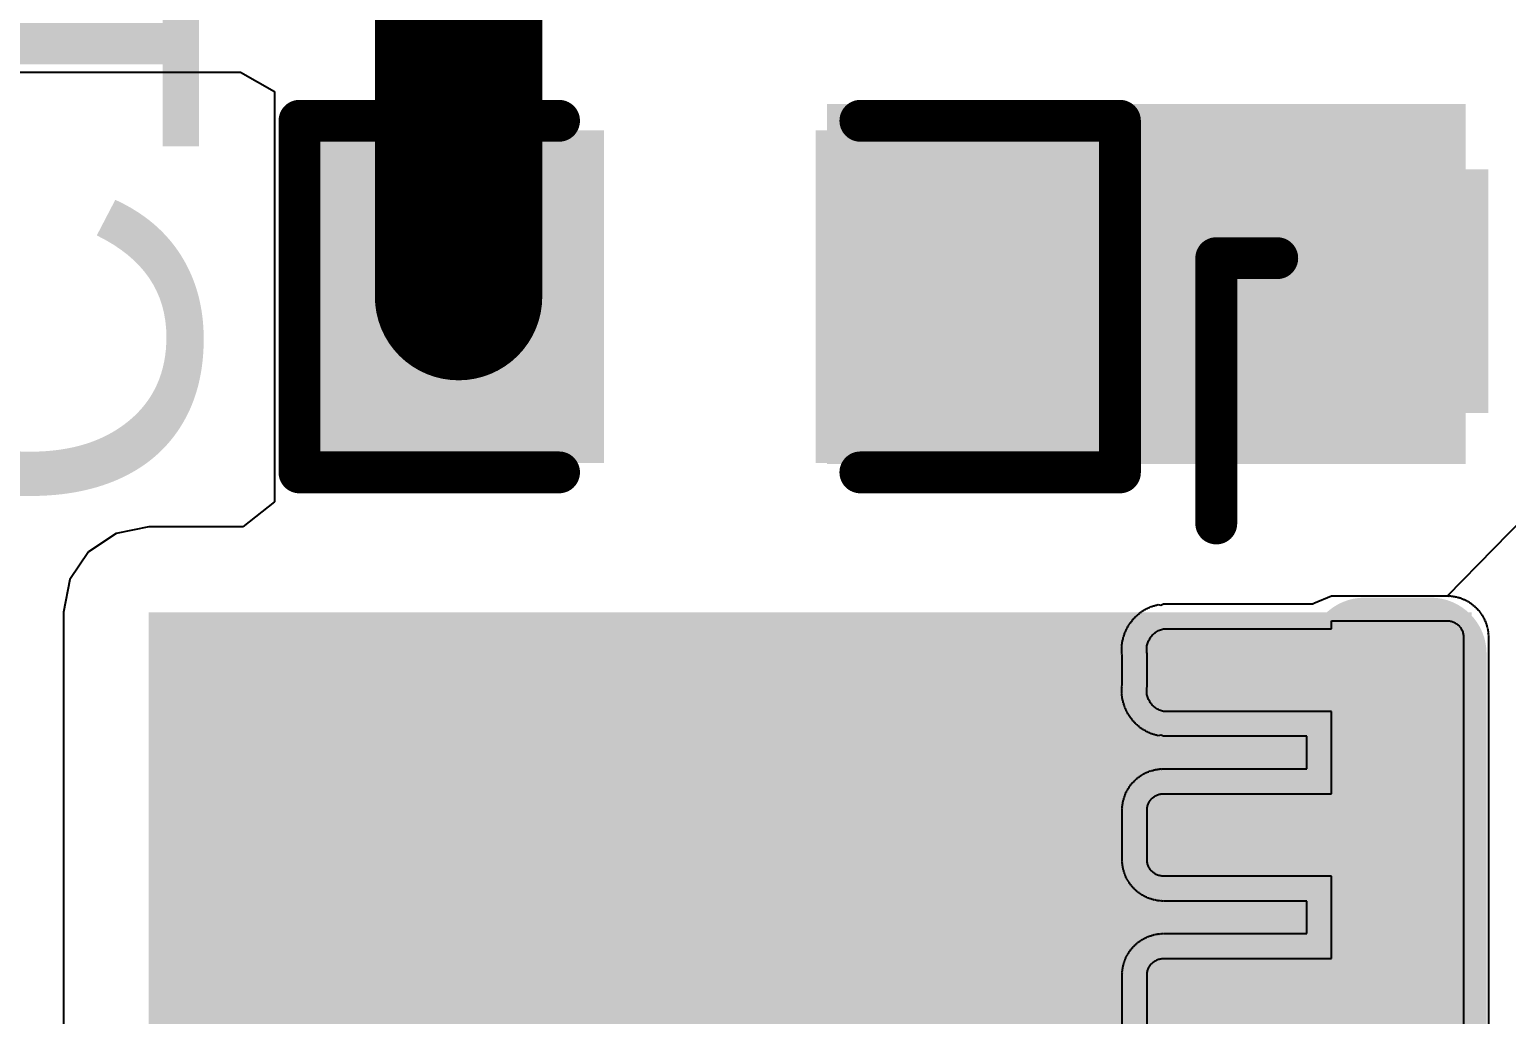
# Model space of a CAD drawing. Header units: millimetres. Extents: x 0 to 5381, y 0 to 5431.
# Drawn here: x 76.397 to 80.878, y 19.742 to 22.731 of the extents above; entities that cross this region are included whole.
import ezdxf

# ---------------------------------------------------------------- set-up
doc = ezdxf.new("R2010")
doc.units = ezdxf.units.MM
for name, color, linetype in [('TopLayer', 1, 'Continuous'), ('TopOverlay', 2, 'Continuous'), ('TopPaste', 8, 'Continuous'), ('TopSolder', 216, 'Continuous')]:
    doc.layers.add(name, color=color, linetype=linetype)
doc.styles.add('Arial', font='', dxfattribs={"height": 0.2})
doc.styles.get('Arial').set_extended_font_data('Arial')

# ---------------------------------------------------------------- blocks, each defined once
blk = doc.blocks.new('10_VQFN_HR__3_3__5')
at = {"layer": 'TopLayer'}
h = blk.add_hatch(color=1, dxfattribs=at)
edge = h.paths.add_edge_path()
edge.add_arc((1.075, -0.3), 0.1, 180, 270)
edge.add_line((1.075, -0.4), (1.275, -0.4))
edge.add_arc((1.275, -0.3), 0.1, 270, 360)
edge.add_line((1.375, -0.3), (1.375, 1.6))
edge.add_arc((1.275, 1.6), 0.1, 0, 90)
edge.add_line((1.275, 1.7), (1.075, 1.7))
edge.add_arc((1.075, 1.6), 0.1, 90, 180)
edge.add_line((0.975, 1.6), (0.975, -0.3))
blk.add_hatch(color=1, dxfattribs=at).paths.add_polyline_path([(0.97, -1.7), (0.97, -1.1), (1.22, -1.1), (1.22, -1.7)])
at = {"layer": 'TopPaste'}
h = blk.add_hatch(color=8, dxfattribs=at)
edge = h.paths.add_edge_path()
edge.add_arc((1.075, -0.3), 0.1, 180, 270)
edge.add_line((1.075, -0.4), (1.275, -0.4))
edge.add_arc((1.275, -0.3), 0.1, 270, 360)
edge.add_line((1.375, -0.3), (1.375, 1.6))
edge.add_arc((1.275, 1.6), 0.1, 0, 90)
edge.add_line((1.275, 1.7), (1.075, 1.7))
edge.add_arc((1.075, 1.6), 0.1, 90, 180)
edge.add_line((0.975, 1.6), (0.975, -0.3))
blk.add_hatch(color=8, dxfattribs=at).paths.add_polyline_path([(0.97, -1.7), (0.97, -1.1), (1.22, -1.1), (1.22, -1.7)])
at = {"layer": 'TopSolder'}
h = blk.add_hatch(color=216, dxfattribs=at)
edge = h.paths.add_edge_path()
edge.add_arc((1.075, -0.3), 0.17, 180, 270)
edge.add_line((1.075, -0.47), (1.275, -0.47))
edge.add_arc((1.275, -0.3), 0.17, 270, 360)
edge.add_line((1.445, -0.3), (1.445, 1.6))
edge.add_arc((1.275, 1.6), 0.17, 0, 90)
edge.add_line((1.275, 1.77), (1.075, 1.77))
edge.add_arc((1.075, 1.6), 0.17, 90, 180)
edge.add_line((0.905, 1.6), (0.905, -0.3))
blk.add_hatch(color=216, dxfattribs=at).paths.add_polyline_path([(0.9, -1.77), (0.9, -1.03), (1.29, -1.03), (1.29, -1.77)])
at = {"layer": 'TopLayer'}
for p, q in [((0.975, -0.35), (0.975, 1.65)), ((1.935, 0.825), (1.935, 0.675)), ((1.9349, 0.6724), (1.9347, 0.6698)), ((1.935, 0.675), (1.9349, 0.6724)), ((1.9005, 0.6274), (1.8979, 0.6267)), ((1.9029, 0.6283), (1.9005, 0.6274)), ((1.9053, 0.6293), (1.9029, 0.6283)), ((1.9077, 0.6305), (1.9053, 0.6293)), ((1.91, 0.6317), (1.9077, 0.6305)), ((1.9122, 0.6331), (1.91, 0.6317)), ((1.9144, 0.6346), (1.9122, 0.6331)), ((1.9165, 0.6361), (1.9144, 0.6346)), ((1.9185, 0.6378), (1.9165, 0.6361)), ((1.9204, 0.6396), (1.9185, 0.6378)), ((1.9222, 0.6415), (1.9204, 0.6396)), ((1.9239, 0.6435), (1.9222, 0.6415)), ((1.9255, 0.6456), (1.9239, 0.6435)), ((1.9269, 0.6478), (1.9255, 0.6456)), ((1.9283, 0.65), (1.9269, 0.6478)), ((1.9296, 0.6523), (1.9283, 0.65)), ((1.9307, 0.6547), (1.9296, 0.6523)), ((1.9317, 0.6571), (1.9307, 0.6547)), ((1.9326, 0.6596), (1.9317, 0.6571)), ((1.9333, 0.6621), (1.9326, 0.6596)), ((1.9339, 0.6646), (1.9333, 0.6621)), ((1.9344, 0.6672), (1.9339, 0.6646)), ((1.9347, 0.6698), (1.9344, 0.6672)), ((1.885, 0.625), (1.375, 0.625)), ((1.375, 0.625), (1.375, 0.375)), ((1.8876, 0.6251), (1.885, 0.625)), ((1.8902, 0.6253), (1.8876, 0.6251)), ((1.8928, 0.6256), (1.8902, 0.6253)), ((1.8954, 0.6261), (1.8928, 0.6256)), ((1.8979, 0.6267), (1.8954, 0.6261)), ((1.375, 0.375), (1.885, 0.375)), ((1.885, 0.375), (1.8876, 0.3749)), ((1.8876, 0.3749), (1.8902, 0.3747)), ((1.8902, 0.3747), (1.8928, 0.3744)), ((1.8928, 0.3744), (1.8954, 0.3739)), ((1.8954, 0.3739), (1.8979, 0.3733)), ((1.8979, 0.3733), (1.9005, 0.3726)), ((1.9005, 0.3726), (1.9029, 0.3717)), ((1.9029, 0.3717), (1.9053, 0.3707)), ((1.9053, 0.3707), (1.9077, 0.3696)), ((1.9077, 0.3696), (1.91, 0.3683)), ((1.91, 0.3683), (1.9122, 0.3669)), ((1.9122, 0.3669), (1.9144, 0.3655)), ((1.9144, 0.3655), (1.9165, 0.3639)), ((1.9165, 0.3639), (1.9185, 0.3622)), ((1.9185, 0.3622), (1.9204, 0.3604)), ((1.9204, 0.3604), (1.9222, 0.3585)), ((1.9222, 0.3585), (1.9239, 0.3565)), ((1.9239, 0.3565), (1.9255, 0.3544)), ((1.9255, 0.3544), (1.9269, 0.3522)), ((1.9269, 0.3522), (1.9283, 0.35)), ((1.9283, 0.35), (1.9296, 0.3477)), ((1.9296, 0.3477), (1.9307, 0.3453)), ((1.9307, 0.3453), (1.9317, 0.3429)), ((1.9317, 0.3429), (1.9326, 0.3405)), ((1.9326, 0.3405), (1.9333, 0.3379)), ((1.9333, 0.3379), (1.9339, 0.3354)), ((1.9339, 0.3354), (1.9344, 0.3328)), ((1.9344, 0.3328), (1.9347, 0.3302)), ((1.9347, 0.3302), (1.9349, 0.3276)), ((1.9349, 0.3276), (1.935, 0.325)), ((1.935, 0.325), (1.935, 0.175)), ((1.9144, 0.1346), (1.9122, 0.1331)), ((1.9165, 0.1361), (1.9144, 0.1346)), ((1.9185, 0.1378), (1.9165, 0.1361)), ((1.9204, 0.1396), (1.9185, 0.1378)), ((1.9222, 0.1415), (1.9204, 0.1396)), ((1.9239, 0.1435), (1.9222, 0.1415)), ((1.9255, 0.1456), (1.9239, 0.1435)), ((1.9269, 0.1478), (1.9255, 0.1456)), ((1.9283, 0.15), (1.9269, 0.1478)), ((1.9296, 0.1523), (1.9283, 0.15)), ((1.9307, 0.1547), (1.9296, 0.1523)), ((1.9317, 0.1571), (1.9307, 0.1547)), ((1.9326, 0.1596), (1.9317, 0.1571)), ((1.9333, 0.1621), (1.9326, 0.1596)), ((1.9339, 0.1646), (1.9333, 0.1621)), ((1.9344, 0.1672), (1.9339, 0.1646)), ((1.9347, 0.1698), (1.9344, 0.1672)), ((1.9349, 0.1724), (1.9347, 0.1698)), ((1.935, 0.175), (1.9349, 0.1724)), ((1.885, 0.125), (1.375, 0.125)), ((1.375, 0.125), (1.375, -0.125)), ((1.8876, 0.1251), (1.885, 0.125)), ((1.8902, 0.1253), (1.8876, 0.1251)), ((1.8928, 0.1256), (1.8902, 0.1253)), ((1.8954, 0.1261), (1.8928, 0.1256)), ((1.8979, 0.1267), (1.8954, 0.1261)), ((1.9005, 0.1274), (1.8979, 0.1267)), ((1.9029, 0.1283), (1.9005, 0.1274)), ((1.9053, 0.1293), (1.9029, 0.1283)), ((1.9077, 0.1305), (1.9053, 0.1293)), ((1.91, 0.1317), (1.9077, 0.1305)), ((1.9122, 0.1331), (1.91, 0.1317)), ((1.375, -0.125), (1.885, -0.125)), ((1.885, -0.125), (1.8879, -0.1257)), ((1.8879, -0.1257), (1.8911, -0.1265)), ((1.8911, -0.1265), (1.8943, -0.1276)), ((1.8943, -0.1276), (1.8974, -0.1288)), ((1.8974, -0.1288), (1.9004, -0.1302)), ((1.9004, -0.1302), (1.9034, -0.1318)), ((1.9034, -0.1318), (1.9063, -0.1334)), ((1.9063, -0.1334), (1.9091, -0.1353)), ((1.9091, -0.1353), (1.9117, -0.1373)), ((1.9117, -0.1373), (1.9143, -0.1394)), ((1.9143, -0.1394), (1.9168, -0.1416)), ((1.9168, -0.1416), (1.9191, -0.144)), ((1.9191, -0.144), (1.9213, -0.1465)), ((1.9213, -0.1465), (1.9234, -0.1491)), ((1.9234, -0.1491), (1.9253, -0.1519)), ((1.9253, -0.1519), (1.9271, -0.1547)), ((1.9271, -0.1547), (1.9288, -0.1576)), ((1.9288, -0.1576), (1.9303, -0.1606)), ((1.9303, -0.1606), (1.9316, -0.1636)), ((1.9316, -0.1636), (1.9328, -0.1667)), ((1.9328, -0.1667), (1.9338, -0.1699)), ((1.9338, -0.1699), (1.9346, -0.1732)), ((1.9346, -0.1732), (1.9353, -0.1764)), ((1.9353, -0.1764), (1.9358, -0.1797)), ((1.9356, -0.1964), (1.935, -0.2)), ((1.935, -0.2), (1.935, -0.3)), ((1.936, -0.1931), (1.9356, -0.1964)), ((1.9358, -0.1797), (1.9361, -0.1831)), ((1.9362, -0.1897), (1.936, -0.1931)), ((1.9361, -0.1831), (1.9362, -0.1864)), ((1.9362, -0.1864), (1.9362, -0.1897)), ((1.935, -0.3), (1.9356, -0.3036)), ((1.9356, -0.3036), (1.936, -0.3069)), ((1.936, -0.3069), (1.9362, -0.3103)), ((1.9362, -0.3136), (1.9361, -0.3169)), ((1.9362, -0.3103), (1.9362, -0.3136)), ((0.9751, -0.3526), (0.975, -0.35)), ((0.9753, -0.3552), (0.9751, -0.3526)), ((0.9756, -0.3578), (0.9753, -0.3552)), ((0.9761, -0.3604), (0.9756, -0.3578)), ((1.9168, -0.3583), (1.9143, -0.3606)), ((1.9191, -0.356), (1.9168, -0.3583)), ((1.9213, -0.3535), (1.9191, -0.356)), ((1.9234, -0.3509), (1.9213, -0.3535)), ((1.9253, -0.3481), (1.9234, -0.3509)), ((1.9271, -0.3453), (1.9253, -0.3481)), ((1.9288, -0.3424), (1.9271, -0.3453)), ((1.9303, -0.3394), (1.9288, -0.3424)), ((1.9316, -0.3364), (1.9303, -0.3394)), ((1.9328, -0.3332), (1.9316, -0.3364)), ((1.9338, -0.3301), (1.9328, -0.3332)), ((1.9346, -0.3268), (1.9338, -0.3301)), ((1.9353, -0.3236), (1.9346, -0.3268)), ((1.9358, -0.3203), (1.9353, -0.3236)), ((1.9361, -0.3169), (1.9358, -0.3203)), ((0.9767, -0.3629), (0.9761, -0.3604)), ((0.9774, -0.3654), (0.9767, -0.3629)), ((0.9783, -0.3679), (0.9774, -0.3654)), ((0.9793, -0.3703), (0.9783, -0.3679)), ((0.9805, -0.3727), (0.9793, -0.3703)), ((0.9817, -0.375), (0.9805, -0.3727)), ((0.9831, -0.3772), (0.9817, -0.375)), ((0.9845, -0.3794), (0.9831, -0.3772)), ((0.9861, -0.3815), (0.9845, -0.3794)), ((0.9878, -0.3835), (0.9861, -0.3815)), ((0.9896, -0.3854), (0.9878, -0.3835)), ((0.9915, -0.3872), (0.9896, -0.3854)), ((0.9935, -0.3889), (0.9915, -0.3872)), ((0.9956, -0.3904), (0.9935, -0.3889)), ((0.9978, -0.3919), (0.9956, -0.3904)), ((1, -0.3933), (0.9978, -0.3919)), ((1.0023, -0.3945), (1, -0.3933)), ((1.0047, -0.3957), (1.0023, -0.3945)), ((1.0071, -0.3967), (1.0047, -0.3957)), ((1.0096, -0.3976), (1.0071, -0.3967)), ((1.0121, -0.3983), (1.0096, -0.3976)), ((1.0146, -0.3989), (1.0121, -0.3983)), ((1.0172, -0.3994), (1.0146, -0.3989)), ((1.0198, -0.3997), (1.0172, -0.3994)), ((1.0224, -0.3999), (1.0198, -0.3997)), ((1.025, -0.4), (1.0224, -0.3999)), ((1.375, -0.4), (1.025, -0.4)), ((1.885, -0.375), (1.375, -0.375)), ((1.375, -0.375), (1.375, -0.4)), ((1.8879, -0.3743), (1.885, -0.375)), ((1.8911, -0.3735), (1.8879, -0.3743)), ((1.8943, -0.3724), (1.8911, -0.3735)), ((1.8974, -0.3712), (1.8943, -0.3724)), ((1.9004, -0.3698), (1.8974, -0.3712)), ((1.9034, -0.3682), (1.9004, -0.3698)), ((1.9063, -0.3665), (1.9034, -0.3682)), ((1.9091, -0.3647), (1.9063, -0.3665)), ((1.9117, -0.3627), (1.9091, -0.3647)), ((1.9143, -0.3606), (1.9117, -0.3627))]:
    blk.add_line(p, q, dxfattribs=at)
at = {"layer": 'TopOverlay', "const_width": 0.127}
for points in [[(1.725, -0.695), (1.725, -1.5)], [(1.725, -1.5), (1.54, -1.5)]]:
    blk.add_lwpolyline(points, dxfattribs=at)
at = {"layer": 'TopOverlay', "const_width": 0.0635}
for points in [[(1.6933, -0.695, 1), (1.7568, -0.695, 1)], [(1.5083, -1.5, 1), (1.5718, -1.5, 1)], [(1.6933, -1.5, 1), (1.7568, -1.5, 1)], [(1.6933, -1.5, 1), (1.7568, -1.5, 1)]]:
    blk.add_lwpolyline(points, format="xyb", close=True, dxfattribs=at)
at = {"layer": 'TopSolder'}
for p, q in [((0.8992, -0.35), (0.8992, 1.65)), ((2.0108, 0.825), (2.0108, 0.675)), ((2.0108, 0.675), (2.0104, 0.674)), ((2.0104, 0.674), (2.0107, 0.673)), ((2.0107, 0.673), (2.0107, 0.6704)), ((2.0017, 0.6281), (2.0007, 0.6257)), ((2.0031, 0.6318), (2.0017, 0.6302)), ((2.0017, 0.6302), (2.0017, 0.6281)), ((2.004, 0.6343), (2.0031, 0.6318)), ((2.0052, 0.638), (2.0039, 0.6364)), ((2.0039, 0.6364), (2.004, 0.6343)), ((2.0059, 0.6405), (2.0052, 0.638)), ((2.007, 0.6444), (2.0057, 0.6427)), ((2.0057, 0.6427), (2.0059, 0.6405)), ((2.0076, 0.647), (2.007, 0.6444)), ((2.0084, 0.6508), (2.0073, 0.649)), ((2.0073, 0.649), (2.0076, 0.647)), ((2.0095, 0.6573), (2.0084, 0.6554)), ((2.0084, 0.6554), (2.0089, 0.6534)), ((2.0089, 0.6534), (2.0084, 0.6508)), ((2.0103, 0.6639), (2.0093, 0.662)), ((2.0093, 0.662), (2.0098, 0.6598)), ((2.0098, 0.6598), (2.0095, 0.6573)), ((2.0107, 0.6704), (2.0098, 0.6685)), ((2.0098, 0.6685), (2.0105, 0.6665)), ((2.0105, 0.6665), (2.0103, 0.6639)), ((1.9706, 0.5829), (1.9686, 0.5821)), ((1.9725, 0.5847), (1.9706, 0.5829)), ((1.9734, 0.5866), (1.9725, 0.5847)), ((1.9753, 0.5875), (1.9734, 0.5866)), ((1.9771, 0.5894), (1.9753, 0.5875)), ((1.9779, 0.5914), (1.9771, 0.5894)), ((1.9798, 0.5924), (1.9779, 0.5914)), ((1.9815, 0.5944), (1.9798, 0.5924)), ((1.9821, 0.5963), (1.9815, 0.5944)), ((1.9839, 0.5974), (1.9821, 0.5963)), ((1.9855, 0.5994), (1.9839, 0.5974)), ((1.9861, 0.6015), (1.9855, 0.5994)), ((1.9879, 0.6027), (1.9861, 0.6015)), ((1.9894, 0.6049), (1.9879, 0.6027)), ((1.9898, 0.607), (1.9894, 0.6049)), ((1.9916, 0.6082), (1.9898, 0.607)), ((1.9929, 0.6105), (1.9916, 0.6082)), ((1.9933, 0.6125), (1.9929, 0.6105)), ((1.9949, 0.6138), (1.9933, 0.6125)), ((1.9961, 0.6161), (1.9949, 0.6138)), ((1.9963, 0.6183), (1.9961, 0.6161)), ((1.998, 0.6197), (1.9963, 0.6183)), ((1.9991, 0.6221), (1.998, 0.6197)), ((1.9992, 0.6242), (1.9991, 0.6221)), ((2.0007, 0.6257), (1.9992, 0.6242)), ((1.885, 0.5492), (1.4508, 0.5492)), ((1.4508, 0.5492), (1.4508, 0.4508)), ((1.886, 0.5496), (1.885, 0.5492)), ((1.887, 0.5493), (1.886, 0.5496)), ((1.8896, 0.5493), (1.887, 0.5493)), ((1.8916, 0.5502), (1.8896, 0.5493)), ((1.8936, 0.5495), (1.8916, 0.5502)), ((1.8962, 0.5497), (1.8936, 0.5495)), ((1.8981, 0.5507), (1.8962, 0.5497)), ((1.9001, 0.5502), (1.8981, 0.5507)), ((1.9027, 0.5505), (1.9001, 0.5502)), ((1.9045, 0.5516), (1.9027, 0.5505)), ((1.9066, 0.5511), (1.9045, 0.5516)), ((1.9092, 0.5516), (1.9066, 0.5511)), ((1.911, 0.5528), (1.9092, 0.5516)), ((1.9131, 0.5524), (1.911, 0.5528)), ((1.9157, 0.553), (1.9131, 0.5524)), ((1.9173, 0.5543), (1.9157, 0.553)), ((1.9194, 0.554), (1.9173, 0.5543)), ((1.9219, 0.5548), (1.9194, 0.554)), ((1.9236, 0.5561), (1.9219, 0.5548)), ((1.9257, 0.556), (1.9236, 0.5561)), ((1.9282, 0.5569), (1.9257, 0.556)), ((1.9298, 0.5583), (1.9282, 0.5569)), ((1.932, 0.5583), (1.9298, 0.5583)), ((1.9344, 0.5593), (1.932, 0.5583)), ((1.9359, 0.5608), (1.9344, 0.5593)), ((1.938, 0.5609), (1.9359, 0.5608)), ((1.9403, 0.5621), (1.938, 0.5609)), ((1.9417, 0.5636), (1.9403, 0.5621)), ((1.9438, 0.5638), (1.9417, 0.5636)), ((1.9461, 0.5651), (1.9438, 0.5638)), ((1.9475, 0.5668), (1.9461, 0.5651)), ((1.9496, 0.5671), (1.9475, 0.5668)), ((1.9518, 0.5685), (1.9496, 0.5671)), ((1.9531, 0.5702), (1.9518, 0.5685)), ((1.9552, 0.5706), (1.9531, 0.5702)), ((1.9573, 0.5721), (1.9552, 0.5706)), ((1.9585, 0.5739), (1.9573, 0.5721)), ((1.9605, 0.5744), (1.9585, 0.5739)), ((1.9626, 0.576), (1.9605, 0.5744)), ((1.9636, 0.5779), (1.9626, 0.576)), ((1.9657, 0.5785), (1.9636, 0.5779)), ((1.9677, 0.5802), (1.9657, 0.5785)), ((1.9686, 0.5821), (1.9677, 0.5802)), ((1.4508, 0.4508), (1.885, 0.4508)), ((1.885, 0.4508), (1.886, 0.4504)), ((1.886, 0.4504), (1.887, 0.4507)), ((1.887, 0.4507), (1.8896, 0.4507)), ((1.8896, 0.4507), (1.8915, 0.4498)), ((1.8915, 0.4498), (1.8936, 0.4505)), ((1.8936, 0.4505), (1.8962, 0.4503)), ((1.8962, 0.4503), (1.8981, 0.4493)), ((1.8981, 0.4493), (1.9001, 0.4498)), ((1.9001, 0.4498), (1.9027, 0.4495)), ((1.9027, 0.4495), (1.9045, 0.4485)), ((1.9045, 0.4485), (1.9066, 0.4489)), ((1.9066, 0.4489), (1.9092, 0.4484)), ((1.9092, 0.4484), (1.911, 0.4472)), ((1.911, 0.4472), (1.9131, 0.4476)), ((1.9131, 0.4476), (1.9157, 0.447)), ((1.9157, 0.447), (1.9174, 0.4457)), ((1.9174, 0.4457), (1.9195, 0.4459)), ((1.9195, 0.4459), (1.922, 0.4452)), ((1.922, 0.4452), (1.9236, 0.4439)), ((1.9236, 0.4439), (1.9257, 0.444)), ((1.9257, 0.444), (1.9282, 0.4431)), ((1.9282, 0.4431), (1.9298, 0.4417)), ((1.9298, 0.4417), (1.9319, 0.4417)), ((1.9319, 0.4417), (1.9343, 0.4407)), ((1.9343, 0.4407), (1.9358, 0.4392)), ((1.9358, 0.4392), (1.938, 0.4391)), ((1.938, 0.4391), (1.9403, 0.4379)), ((1.9403, 0.4379), (1.9417, 0.4364)), ((1.9417, 0.4364), (1.9438, 0.4362)), ((1.9438, 0.4362), (1.9461, 0.4349)), ((1.9461, 0.4349), (1.9475, 0.4332)), ((1.9475, 0.4332), (1.9496, 0.4329)), ((1.9496, 0.4329), (1.9518, 0.4315)), ((1.9518, 0.4315), (1.9531, 0.4298)), ((1.9531, 0.4298), (1.9552, 0.4294)), ((1.9552, 0.4294), (1.9573, 0.4279)), ((1.9573, 0.4279), (1.9585, 0.4261)), ((1.9585, 0.4261), (1.9605, 0.4256)), ((1.9605, 0.4256), (1.9626, 0.424)), ((1.9626, 0.424), (1.9636, 0.4221)), ((1.9636, 0.4221), (1.9657, 0.4215)), ((1.9657, 0.4215), (1.9677, 0.4198)), ((1.9677, 0.4198), (1.9686, 0.4179)), ((1.9686, 0.4179), (1.9706, 0.4171)), ((1.9706, 0.4171), (1.9725, 0.4153)), ((1.9725, 0.4153), (1.9734, 0.4134)), ((1.9734, 0.4134), (1.9753, 0.4125)), ((1.9753, 0.4125), (1.9771, 0.4106)), ((1.9771, 0.4106), (1.9779, 0.4086)), ((1.9779, 0.4086), (1.9798, 0.4076)), ((1.9798, 0.4076), (1.9815, 0.4057)), ((1.9815, 0.4057), (1.9821, 0.4037)), ((1.9821, 0.4037), (1.984, 0.4026)), ((1.984, 0.4026), (1.9856, 0.4005)), ((1.9856, 0.4005), (1.9861, 0.3985)), ((1.9861, 0.3985), (1.9879, 0.3973)), ((1.9879, 0.3973), (1.9894, 0.3952)), ((1.9894, 0.3952), (1.9898, 0.3931)), ((1.9898, 0.3931), (1.9916, 0.3918)), ((1.9916, 0.3918), (1.9929, 0.3896)), ((1.9929, 0.3896), (1.9933, 0.3875)), ((1.9933, 0.3875), (1.9949, 0.3862)), ((1.9949, 0.3862), (1.9961, 0.3839)), ((1.9961, 0.3839), (1.9963, 0.3817)), ((1.9963, 0.3817), (1.998, 0.3803)), ((1.998, 0.3803), (1.9991, 0.3779)), ((1.9991, 0.3779), (1.9992, 0.3758)), ((1.9992, 0.3758), (2.0007, 0.3744)), ((2.0007, 0.3744), (2.0017, 0.372)), ((2.0017, 0.372), (2.0017, 0.3698)), ((2.0017, 0.3698), (2.0031, 0.3682)), ((2.0031, 0.3682), (2.004, 0.3658)), ((2.004, 0.3658), (2.0039, 0.3636)), ((2.0039, 0.3636), (2.0052, 0.362)), ((2.0052, 0.362), (2.0059, 0.3595)), ((2.0059, 0.3595), (2.0057, 0.3573)), ((2.0057, 0.3573), (2.007, 0.3556)), ((2.007, 0.3556), (2.0076, 0.353)), ((2.0076, 0.353), (2.0073, 0.351)), ((2.0073, 0.351), (2.0084, 0.3492)), ((2.0084, 0.3492), (2.0089, 0.3466)), ((2.0089, 0.3466), (2.0084, 0.3446)), ((2.0084, 0.3446), (2.0095, 0.3427)), ((2.0098, 0.3401), (2.0093, 0.3381)), ((2.0093, 0.3381), (2.0103, 0.3361)), ((2.0095, 0.3427), (2.0098, 0.3401)), ((2.0105, 0.3335), (2.0098, 0.3315)), ((2.0098, 0.3315), (2.0107, 0.3296)), ((2.0103, 0.3361), (2.0105, 0.3335)), ((2.0107, 0.327), (2.0104, 0.326)), ((2.0104, 0.326), (2.0108, 0.325)), ((2.0107, 0.3296), (2.0107, 0.327)), ((2.0108, 0.325), (2.0108, 0.175)), ((2.0052, 0.138), (2.0039, 0.1364)), ((2.0039, 0.1364), (2.004, 0.1343)), ((2.0059, 0.1405), (2.0052, 0.138)), ((2.007, 0.1444), (2.0057, 0.1427)), ((2.0057, 0.1427), (2.0059, 0.1405)), ((2.0076, 0.147), (2.007, 0.1444)), ((2.0084, 0.1508), (2.0073, 0.149)), ((2.0073, 0.149), (2.0076, 0.147)), ((2.0095, 0.1573), (2.0084, 0.1554)), ((2.0084, 0.1554), (2.0089, 0.1534)), ((2.0089, 0.1534), (2.0084, 0.1508)), ((2.0103, 0.1639), (2.0093, 0.162)), ((2.0093, 0.162), (2.0098, 0.1599)), ((2.0098, 0.1599), (2.0095, 0.1573)), ((2.0107, 0.1704), (2.0098, 0.1685)), ((2.0098, 0.1685), (2.0105, 0.1665)), ((2.0105, 0.1665), (2.0103, 0.1639)), ((2.0108, 0.175), (2.0104, 0.174)), ((2.0104, 0.174), (2.0107, 0.173)), ((2.0107, 0.173), (2.0107, 0.1704)), ((1.9779, 0.0914), (1.9771, 0.0894)), ((1.9798, 0.0923), (1.9779, 0.0914)), ((1.9815, 0.0943), (1.9798, 0.0923)), ((1.9821, 0.0963), (1.9815, 0.0943)), ((1.984, 0.0974), (1.9821, 0.0963)), ((1.9856, 0.0995), (1.984, 0.0974)), ((1.9861, 0.1015), (1.9856, 0.0995)), ((1.9879, 0.1027), (1.9861, 0.1015)), ((1.9894, 0.1048), (1.9879, 0.1027)), ((1.9898, 0.1069), (1.9894, 0.1048)), ((1.9916, 0.1082), (1.9898, 0.1069)), ((1.9929, 0.1104), (1.9916, 0.1082)), ((1.9933, 0.1125), (1.9929, 0.1104)), ((1.9949, 0.1138), (1.9933, 0.1125)), ((1.9961, 0.1161), (1.9949, 0.1138)), ((1.9964, 0.1183), (1.9961, 0.1161)), ((1.998, 0.1197), (1.9964, 0.1183)), ((1.9991, 0.1221), (1.998, 0.1197)), ((1.9992, 0.1242), (1.9991, 0.1221)), ((2.0007, 0.1256), (1.9992, 0.1242)), ((2.0017, 0.128), (2.0007, 0.1256)), ((2.0031, 0.1318), (2.0017, 0.1302)), ((2.0017, 0.1302), (2.0017, 0.128)), ((2.004, 0.1343), (2.0031, 0.1318)), ((1.885, 0.0492), (1.4508, 0.0492)), ((1.4508, 0.0492), (1.4508, -0.0492)), ((1.886, 0.0496), (1.885, 0.0492)), ((1.887, 0.0493), (1.886, 0.0496)), ((1.8896, 0.0493), (1.887, 0.0493)), ((1.8915, 0.0502), (1.8896, 0.0493)), ((1.8935, 0.0495), (1.8915, 0.0502)), ((1.8961, 0.0497), (1.8935, 0.0495)), ((1.8981, 0.0507), (1.8961, 0.0497)), ((1.9001, 0.0502), (1.8981, 0.0507)), ((1.9027, 0.0505), (1.9001, 0.0502)), ((1.9046, 0.0516), (1.9027, 0.0505)), ((1.9066, 0.0511), (1.9046, 0.0516)), ((1.9092, 0.0516), (1.9066, 0.0511)), ((1.911, 0.0527), (1.9092, 0.0516)), ((1.913, 0.0524), (1.911, 0.0527)), ((1.9156, 0.053), (1.913, 0.0524)), ((1.9173, 0.0543), (1.9156, 0.053)), ((1.9195, 0.0541), (1.9173, 0.0543)), ((1.922, 0.0548), (1.9195, 0.0541)), ((1.9236, 0.0561), (1.922, 0.0548)), ((1.9257, 0.056), (1.9236, 0.0561)), ((1.9282, 0.0569), (1.9257, 0.056)), ((1.9298, 0.0583), (1.9282, 0.0569)), ((1.9319, 0.0583), (1.9298, 0.0583)), ((1.9343, 0.0593), (1.9319, 0.0583)), ((1.9358, 0.0608), (1.9343, 0.0593)), ((1.938, 0.0609), (1.9358, 0.0608)), ((1.9403, 0.0621), (1.938, 0.0609)), ((1.9418, 0.0636), (1.9403, 0.0621)), ((1.9439, 0.0639), (1.9418, 0.0636)), ((1.9462, 0.0651), (1.9439, 0.0639)), ((1.9475, 0.0667), (1.9462, 0.0651)), ((1.9496, 0.0671), (1.9475, 0.0667)), ((1.9518, 0.0684), (1.9496, 0.0671)), ((1.9531, 0.0702), (1.9518, 0.0684)), ((1.9552, 0.0706), (1.9531, 0.0702)), ((1.9573, 0.0721), (1.9552, 0.0706)), ((1.9585, 0.0739), (1.9573, 0.0721)), ((1.9605, 0.0744), (1.9585, 0.0739)), ((1.9626, 0.076), (1.9605, 0.0744)), ((1.9637, 0.0779), (1.9626, 0.076)), ((1.9657, 0.0786), (1.9637, 0.0779)), ((1.9677, 0.0803), (1.9657, 0.0786)), ((1.9687, 0.0821), (1.9677, 0.0803)), ((1.9706, 0.0829), (1.9687, 0.0821)), ((1.9725, 0.0847), (1.9706, 0.0829)), ((1.9734, 0.0866), (1.9725, 0.0847)), ((1.9753, 0.0875), (1.9734, 0.0866)), ((1.9771, 0.0894), (1.9753, 0.0875)), ((1.4508, -0.0492), (1.885, -0.0492)), ((1.885, -0.0492), (1.893, -0.0526)), ((1.893, -0.0526), (1.9016, -0.0511)), ((1.9016, -0.0511), (1.9045, -0.0517)), ((1.9045, -0.0517), (1.9062, -0.0529)), ((1.9062, -0.0529), (1.9082, -0.0526)), ((1.9082, -0.0526), (1.9114, -0.0535)), ((1.9114, -0.0535), (1.9131, -0.0548)), ((1.9131, -0.0548), (1.9152, -0.0547)), ((1.9152, -0.0547), (1.9183, -0.0558)), ((1.9183, -0.0558), (1.9199, -0.0571)), ((1.9199, -0.0571), (1.9221, -0.0571)), ((1.9221, -0.0571), (1.9252, -0.0583)), ((1.9252, -0.0583), (1.9267, -0.0598)), ((1.9267, -0.0598), (1.9288, -0.0599)), ((1.9288, -0.0599), (1.9319, -0.0613)), ((1.9319, -0.0613), (1.9333, -0.0628)), ((1.9333, -0.0628), (1.9354, -0.063)), ((1.9354, -0.063), (1.9384, -0.0645)), ((1.9384, -0.0645), (1.9397, -0.0662)), ((1.9397, -0.0662), (1.9418, -0.0664)), ((1.9418, -0.0664), (1.9447, -0.0681)), ((1.9447, -0.0681), (1.946, -0.0699)), ((1.946, -0.0699), (1.9481, -0.0703)), ((1.9481, -0.0703), (1.9509, -0.0721)), ((1.9509, -0.0721), (1.9521, -0.0739)), ((1.9521, -0.0739), (1.9541, -0.0744)), ((1.9541, -0.0744), (1.9568, -0.0764)), ((1.9568, -0.0764), (1.9579, -0.0782)), ((1.9579, -0.0782), (1.9599, -0.0788)), ((1.9599, -0.0788), (1.9625, -0.0809)), ((1.9625, -0.0809), (1.9635, -0.0828)), ((1.9635, -0.0828), (1.9655, -0.0835)), ((1.9655, -0.0835), (1.9679, -0.0858)), ((1.9679, -0.0858), (1.9689, -0.0877)), ((1.9689, -0.0877), (1.9708, -0.0886)), ((1.9708, -0.0886), (1.9732, -0.0909)), ((1.9732, -0.0909), (1.974, -0.0929)), ((1.974, -0.0929), (1.9759, -0.0938)), ((1.9759, -0.0938), (1.9781, -0.0963)), ((1.9781, -0.0963), (1.9788, -0.0983)), ((1.9788, -0.0983), (1.9806, -0.0993)), ((1.9806, -0.0993), (1.9827, -0.102)), ((1.9827, -0.102), (1.9833, -0.104)), ((1.9833, -0.104), (1.9851, -0.1051)), ((1.9851, -0.1051), (1.987, -0.1079)), ((1.987, -0.1079), (1.9875, -0.11)), ((1.9875, -0.11), (1.9893, -0.1112)), ((1.9893, -0.1112), (1.9911, -0.114)), ((1.9911, -0.114), (1.9914, -0.1161)), ((1.9914, -0.1161), (1.9931, -0.1173)), ((1.9931, -0.1173), (1.9947, -0.1202)), ((1.9947, -0.1202), (1.995, -0.1223)), ((1.995, -0.1223), (1.9966, -0.1237)), ((1.9966, -0.1237), (1.9981, -0.1267)), ((1.9981, -0.1267), (1.9982, -0.1289)), ((1.9982, -0.1289), (1.9998, -0.1304)), ((1.9998, -0.1304), (2.0011, -0.1335)), ((2.0011, -0.1335), (2.0011, -0.1355)), ((2.0011, -0.1355), (2.0025, -0.137)), ((2.0025, -0.137), (2.0037, -0.1402)), ((2.0037, -0.1402), (2.0036, -0.1423)), ((2.0036, -0.1423), (2.005, -0.144)), ((2.005, -0.144), (2.006, -0.1471)), ((2.006, -0.1471), (2.0058, -0.1493)), ((2.0058, -0.1493), (2.0071, -0.151)), ((2.0071, -0.151), (2.008, -0.1542)), ((2.008, -0.1542), (2.0077, -0.1563)), ((2.0077, -0.1563), (2.0088, -0.158)), ((2.0088, -0.158), (2.0095, -0.1613)), ((2.0095, -0.1613), (2.0091, -0.1634)), ((2.0091, -0.1634), (2.0102, -0.1652)), ((2.0102, -0.1652), (2.0107, -0.1685)), ((2.0107, -0.1685), (2.0102, -0.1706)), ((2.0102, -0.1706), (2.0112, -0.1725)), ((2.0115, -0.1758), (2.0109, -0.1778)), ((2.0109, -0.1778), (2.0118, -0.1798)), ((2.0112, -0.1725), (2.0115, -0.1758)), ((2.0116, -0.1977), (2.0107, -0.1996)), ((2.0107, -0.1996), (2.0113, -0.2016)), ((2.0109, -0.205), (2.0108, -0.2052)), ((2.0108, -0.2052), (2.0108, -0.2948)), ((2.0113, -0.2016), (2.0109, -0.205)), ((2.012, -0.1904), (2.0111, -0.1923)), ((2.0111, -0.1923), (2.0118, -0.1943)), ((2.0119, -0.1831), (2.0112, -0.1851)), ((2.0112, -0.1851), (2.012, -0.1871)), ((2.0118, -0.1943), (2.0116, -0.1977)), ((2.0118, -0.1798), (2.0119, -0.1831)), ((2.012, -0.1871), (2.012, -0.1904)), ((2.0113, -0.2983), (2.0107, -0.3004)), ((2.0107, -0.3004), (2.0116, -0.3023)), ((2.0108, -0.2948), (2.0109, -0.295)), ((2.0109, -0.295), (2.0113, -0.2983)), ((2.0118, -0.3057), (2.0111, -0.3076)), ((2.0111, -0.3076), (2.012, -0.3096)), ((2.012, -0.3129), (2.0112, -0.3149)), ((2.0116, -0.3023), (2.0118, -0.3057)), ((2.012, -0.3096), (2.012, -0.3129)), ((0.8996, -0.351), (0.8992, -0.35)), ((0.8993, -0.352), (0.8996, -0.351)), ((0.8993, -0.3546), (0.8993, -0.352)), ((0.9002, -0.3565), (0.8993, -0.3546)), ((0.8995, -0.3585), (0.9002, -0.3565)), ((2.005, -0.356), (2.0036, -0.3577)), ((2.0036, -0.3577), (2.0037, -0.3598)), ((2.006, -0.3528), (2.005, -0.356)), ((2.0071, -0.349), (2.0058, -0.3507)), ((2.0058, -0.3507), (2.006, -0.3528)), ((2.008, -0.3458), (2.0071, -0.349)), ((2.0089, -0.3419), (2.0077, -0.3437)), ((2.0077, -0.3437), (2.008, -0.3458)), ((2.0095, -0.3387), (2.0089, -0.3419)), ((2.0102, -0.3348), (2.0091, -0.3366)), ((2.0091, -0.3366), (2.0095, -0.3387)), ((2.0112, -0.3275), (2.0102, -0.3294)), ((2.0102, -0.3294), (2.0107, -0.3315)), ((2.0107, -0.3315), (2.0102, -0.3348)), ((2.0118, -0.3202), (2.0109, -0.3222)), ((2.0109, -0.3222), (2.0115, -0.3242)), ((2.0112, -0.3149), (2.0119, -0.3169)), ((2.0115, -0.3242), (2.0112, -0.3275)), ((2.0119, -0.3169), (2.0118, -0.3202)), ((0.8997, -0.3611), (0.8995, -0.3585)), ((0.9007, -0.363), (0.8997, -0.3611)), ((0.9002, -0.3651), (0.9007, -0.363)), ((0.9005, -0.3677), (0.9002, -0.3651)), ((0.9016, -0.3696), (0.9005, -0.3677)), ((0.9011, -0.3716), (0.9016, -0.3696)), ((0.9016, -0.3742), (0.9011, -0.3716)), ((0.9027, -0.376), (0.9016, -0.3742)), ((0.9024, -0.378), (0.9027, -0.376)), ((0.903, -0.3806), (0.9024, -0.378)), ((0.9043, -0.3823), (0.903, -0.3806)), ((0.9041, -0.3845), (0.9043, -0.3823)), ((0.9048, -0.387), (0.9041, -0.3845)), ((0.9061, -0.3886), (0.9048, -0.387)), ((0.906, -0.3907), (0.9061, -0.3886)), ((0.9069, -0.3932), (0.906, -0.3907)), ((0.9083, -0.3948), (0.9069, -0.3932)), ((0.9083, -0.3969), (0.9083, -0.3948)), ((0.9093, -0.3993), (0.9083, -0.3969)), ((0.9108, -0.4008), (0.9093, -0.3993)), ((0.9109, -0.403), (0.9108, -0.4008)), ((0.9121, -0.4053), (0.9109, -0.403)), ((1.9788, -0.4017), (1.9781, -0.4037)), ((1.9806, -0.4006), (1.9788, -0.4017)), ((1.9827, -0.398), (1.9806, -0.4006)), ((1.9833, -0.396), (1.9827, -0.398)), ((1.9851, -0.3949), (1.9833, -0.396)), ((1.987, -0.3922), (1.9851, -0.3949)), ((1.9875, -0.3901), (1.987, -0.3922)), ((1.9893, -0.3888), (1.9875, -0.3901)), ((1.9911, -0.386), (1.9893, -0.3888)), ((1.9914, -0.3839), (1.9911, -0.386)), ((1.9931, -0.3826), (1.9914, -0.3839)), ((1.9947, -0.3797), (1.9931, -0.3826)), ((1.995, -0.3776), (1.9947, -0.3797)), ((1.9966, -0.3763), (1.995, -0.3776)), ((1.998, -0.3733), (1.9966, -0.3763)), ((1.9982, -0.3711), (1.998, -0.3733)), ((1.9998, -0.3696), (1.9982, -0.3711)), ((2.0011, -0.3665), (1.9998, -0.3696)), ((2.0026, -0.3629), (2.0011, -0.3645)), ((2.0011, -0.3645), (2.0011, -0.3665)), ((2.0037, -0.3598), (2.0026, -0.3629)), ((0.9136, -0.4068), (0.9121, -0.4053)), ((0.9139, -0.4089), (0.9136, -0.4068)), ((0.9151, -0.4112), (0.9139, -0.4089)), ((0.9167, -0.4125), (0.9151, -0.4112)), ((0.9171, -0.4146), (0.9167, -0.4125)), ((0.9184, -0.4168), (0.9171, -0.4146)), ((0.9202, -0.4181), (0.9184, -0.4168)), ((0.9206, -0.4202), (0.9202, -0.4181)), ((0.9221, -0.4223), (0.9206, -0.4202)), ((0.9239, -0.4235), (0.9221, -0.4223)), ((0.9244, -0.4255), (0.9239, -0.4235)), ((0.926, -0.4276), (0.9244, -0.4255)), ((0.9279, -0.4287), (0.926, -0.4276)), ((0.9285, -0.4307), (0.9279, -0.4287)), ((0.9302, -0.4327), (0.9285, -0.4307)), ((0.9321, -0.4336), (0.9302, -0.4327)), ((0.9329, -0.4356), (0.9321, -0.4336)), ((0.9347, -0.4375), (0.9329, -0.4356)), ((0.9366, -0.4384), (0.9347, -0.4375)), ((0.9375, -0.4403), (0.9366, -0.4384)), ((0.9394, -0.4421), (0.9375, -0.4403)), ((0.9414, -0.4429), (0.9394, -0.4421)), ((0.9423, -0.4448), (0.9414, -0.4429)), ((0.9443, -0.4465), (0.9423, -0.4448)), ((0.9463, -0.4471), (0.9443, -0.4465)), ((0.9474, -0.449), (0.9463, -0.4471)), ((1.893, -0.4474), (1.885, -0.4508)), ((1.9016, -0.4489), (1.893, -0.4474)), ((1.9062, -0.4471), (1.9045, -0.4483)), ((1.9082, -0.4474), (1.9062, -0.4471)), ((1.9114, -0.4465), (1.9082, -0.4474)), ((1.9131, -0.4452), (1.9114, -0.4465)), ((1.9152, -0.4453), (1.9131, -0.4452)), ((1.9183, -0.4442), (1.9152, -0.4453)), ((1.92, -0.4428), (1.9183, -0.4442)), ((1.9221, -0.4429), (1.92, -0.4428)), ((1.9252, -0.4417), (1.9221, -0.4429)), ((1.9267, -0.4402), (1.9252, -0.4417)), ((1.9288, -0.4401), (1.9267, -0.4402)), ((1.9319, -0.4387), (1.9288, -0.4401)), ((1.9333, -0.4372), (1.9319, -0.4387)), ((1.9354, -0.437), (1.9333, -0.4372)), ((1.9383, -0.4355), (1.9354, -0.437)), ((1.9397, -0.4338), (1.9383, -0.4355)), ((1.9419, -0.4335), (1.9397, -0.4338)), ((1.9447, -0.4318), (1.9419, -0.4335)), ((1.946, -0.4301), (1.9447, -0.4318)), ((1.9481, -0.4297), (1.946, -0.4301)), ((1.9509, -0.4279), (1.9481, -0.4297)), ((1.9521, -0.4261), (1.9509, -0.4279)), ((1.9541, -0.4256), (1.9521, -0.4261)), ((1.9568, -0.4236), (1.9541, -0.4256)), ((1.9579, -0.4218), (1.9568, -0.4236)), ((1.9599, -0.4212), (1.9579, -0.4218)), ((1.9625, -0.4191), (1.9599, -0.4212)), ((1.9635, -0.4172), (1.9625, -0.4191)), ((1.9655, -0.4165), (1.9635, -0.4172)), ((1.968, -0.4142), (1.9655, -0.4165)), ((1.9689, -0.4123), (1.968, -0.4142)), ((1.9708, -0.4114), (1.9689, -0.4123)), ((1.9732, -0.409), (1.9708, -0.4114)), ((1.974, -0.4071), (1.9732, -0.409)), ((1.9759, -0.4062), (1.974, -0.4071)), ((1.9781, -0.4037), (1.9759, -0.4062)), ((1.024, -0.4754), (-5298.8449, -5410.8815)), ((0.9495, -0.4505), (0.9474, -0.449)), ((0.9515, -0.4511), (0.9495, -0.4505)), ((0.9527, -0.4529), (0.9515, -0.4511)), ((0.9548, -0.4544), (0.9527, -0.4529)), ((0.9569, -0.4548), (0.9548, -0.4544)), ((0.9582, -0.4566), (0.9569, -0.4548)), ((0.9604, -0.4579), (0.9582, -0.4566)), ((0.9625, -0.4583), (0.9604, -0.4579)), ((0.9638, -0.4599), (0.9625, -0.4583)), ((0.9661, -0.4611), (0.9638, -0.4599)), ((0.9683, -0.4614), (0.9661, -0.4611)), ((0.9697, -0.463), (0.9683, -0.4614)), ((0.9721, -0.4641), (0.9697, -0.463)), ((0.9742, -0.4642), (0.9721, -0.4641)), ((0.9756, -0.4657), (0.9742, -0.4642)), ((0.978, -0.4667), (0.9756, -0.4657)), ((0.9802, -0.4667), (0.978, -0.4667)), ((0.9818, -0.4681), (0.9802, -0.4667)), ((0.9843, -0.469), (0.9818, -0.4681)), ((0.9864, -0.4689), (0.9843, -0.469)), ((0.988, -0.4702), (0.9864, -0.4689)), ((0.9905, -0.4709), (0.988, -0.4702)), ((0.9927, -0.4707), (0.9905, -0.4709)), ((0.9944, -0.472), (0.9927, -0.4707)), ((0.997, -0.4726), (0.9944, -0.472)), ((0.999, -0.4723), (0.997, -0.4726)), ((1.0008, -0.4734), (0.999, -0.4723)), ((1.0034, -0.4739), (1.0008, -0.4734)), ((1.0055, -0.4734), (1.0034, -0.4739)), ((1.0073, -0.4745), (1.0055, -0.4734)), ((1.0099, -0.4748), (1.0073, -0.4745)), ((1.0119, -0.4743), (1.0099, -0.4748)), ((1.0138, -0.4753), (1.0119, -0.4743)), ((1.0164, -0.4755), (1.0138, -0.4753)), ((1.0185, -0.4748), (1.0164, -0.4755)), ((1.0204, -0.4757), (1.0185, -0.4748)), ((1.023, -0.4757), (1.0204, -0.4757)), ((1.024, -0.4754), (1.023, -0.4757)), ((1.025, -0.4758), (1.024, -0.4754)), ((1.375, -0.4758), (1.025, -0.4758)), ((1.4286, -0.4536), (1.375, -0.4758)), ((1.4297, -0.4508), (1.4286, -0.4536)), ((1.885, -0.4508), (1.4297, -0.4508)), ((1.9045, -0.4483), (1.9016, -0.4489))]:
    blk.add_line(p, q, dxfattribs=at)
blk = doc.blocks.new('C___0603_83')
at = {"layer": 'TopLayer'}
for points in [[(-0.381, 0.4445), (-0.381, -0.4445), (-1.143, -0.4445), (-1.143, 0.4445)], [(1.143, 0.4445), (1.143, -0.4445), (0.381, -0.4445), (0.381, 0.4445)]]:
    blk.add_hatch(color=1, dxfattribs=at).paths.add_polyline_path(points)
at = {"layer": 'TopPaste'}
for points in [[(-0.381, 0.4445), (-0.381, -0.4445), (-1.143, -0.4445), (-1.143, 0.4445)], [(1.143, 0.4445), (1.143, -0.4445), (0.381, -0.4445), (0.381, 0.4445)]]:
    blk.add_hatch(color=8, dxfattribs=at).paths.add_polyline_path(points)
at = {"layer": 'TopSolder'}
for points in [[(-0.321, 0.5045), (-0.321, -0.5045), (-1.203, -0.5045), (-1.203, 0.5045)], [(1.203, 0.5045), (1.203, -0.5045), (0.321, -0.5045), (0.321, 0.5045)]]:
    blk.add_hatch(color=216, dxfattribs=at).paths.add_polyline_path(points)
at = {"layer": 'TopOverlay', "const_width": 0.127}
for points in [[(-1.2446, 0.5334), (-0.4572, 0.5334)], [(-1.2446, -0.5334), (-1.2446, 0.5334)], [(0.4572, 0.5334), (1.2446, 0.5334)], [(1.2446, -0.5334), (1.2446, 0.5334)], [(-1.2446, -0.5334), (-0.4572, -0.5334)], [(0.4572, -0.5334), (1.2446, -0.5334)]]:
    blk.add_lwpolyline(points, dxfattribs=at)
at = {"layer": 'TopOverlay', "const_width": 0.0635}
for points in [[(-1.2764, 0.5334, 1), (-1.2128, 0.5334, 1)], [(-1.2764, 0.5334, 1), (-1.2128, 0.5334, 1)], [(-0.4889, 0.5334, 1), (-0.4254, 0.5334, 1)], [(0.4254, 0.5334, 1), (0.4889, 0.5334, 1)], [(1.2128, 0.5334, 1), (1.2764, 0.5334, 1)], [(1.2128, 0.5334, 1), (1.2764, 0.5334, 1)], [(-1.2764, -0.5334, 1), (-1.2128, -0.5334, 1)], [(-1.2764, -0.5334, 1), (-1.2128, -0.5334, 1)], [(-0.4889, -0.5334, 1), (-0.4254, -0.5334, 1)], [(0.4254, -0.5334, 1), (0.4889, -0.5334, 1)], [(1.2128, -0.5334, 1), (1.2764, -0.5334, 1)], [(1.2128, -0.5334, 1), (1.2764, -0.5334, 1)]]:
    blk.add_lwpolyline(points, format="xyb", close=True, dxfattribs=at)

msp = doc.modelspace()

# ---------------------------------------------------------------- hatches: boundary and pattern name
at = {"layer": 'TopLayer'}
for points in [[(80.7546, 22.5044), (78.8162, 22.5044), (78.8162, 21.4122), (80.7546, 21.4122)], [(76.7588, 20.9626), (76.7588, 1.3716), (80.772, 1.3716), (80.772, 20.9626)]]:
    msp.add_hatch(color=1, dxfattribs=at).paths.add_polyline_path(points)

# ---------------------------------------------------------------- linework, layer by layer
for p, q in [((75.2348, 22.601), (77.037, 22.601)), ((77.037, 22.601), (77.1398, 22.5425)), ((77.1398, 22.5425), (77.1398, 21.2979)), ((77.1398, 21.2979), (77.0444, 21.2216)), ((76.6597, 21.2019), (76.5757, 21.1457)), ((76.7588, 21.2216), (76.6597, 21.2019)), ((77.0444, 21.2216), (76.7588, 21.2216)), ((76.5757, 21.1457), (76.5195, 21.0617)), ((76.5195, 21.0617), (76.4998, 20.9626)), ((76.4998, 20.9626), (76.4998, 1.3716))]:
    msp.add_line(p, q, dxfattribs=at)
at = {"layer": 'TopLayer', "const_width": 0.508}
msp.add_lwpolyline([(77.6986, 21.9202), (77.6986, 24.4616)], dxfattribs=at)
at = {"layer": 'TopLayer', "const_width": 0.254}
msp.add_lwpolyline([(77.5716, 21.9202, 1), (77.8256, 21.9202, 1)], format="xyb", close=True, dxfattribs=at)

# ---------------------------------------------------------------- block references
at = {"rotation": 180}
msp.add_blockref('10_VQFN_HR__3_3__5', (81.7226, 20.5368), dxfattribs=at)
msp.add_blockref('C___0603_83', (78.4606, 21.9202))

# ---------------------------------------------------------------- texts
at = {"layer": 'TopOverlay', "style": 'Arial'}
msp.add_text('C1', height=1.016, rotation=90, dxfattribs=at).set_placement((76.911, 21.2431))
msp.add_text('U1', height=1.016, dxfattribs=at).set_placement((78.1645, 19.7868))

doc.saveas('drawing.dxf')
